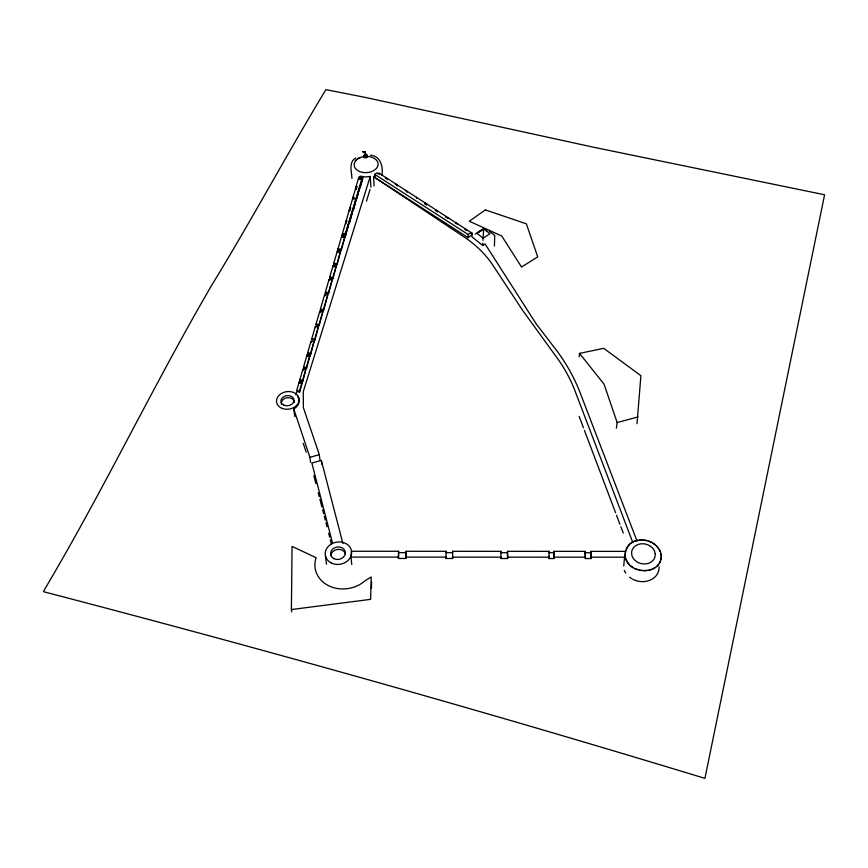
<?xml version="1.0" encoding="UTF-8"?>
<svg xmlns="http://www.w3.org/2000/svg" width="868" height="868" viewBox="0 0 868 868"><rect width="100%" height="100%" fill="white"/><g stroke="black" fill="none" stroke-linecap="round" stroke-linejoin="round"><path stroke-width="1.3" d="M452.629 551.31L452.64 552.666L446.087 552.666L446.065 551.31L406.083 551.288L405.909 557.115L446.011 557.126L446.033 558.482L452.608 558.482L452.629 551.31L500.901 551.332L500.955 558.504L507.596 558.504L507.53 551.332L548.988 551.354L549.119 558.525L554.034 558.525L553.892 551.354L585.162 551.364L585.357 558.536L591.173 558.536L590.978 551.375L625.383 551.386M465.031 229.705L465.031 228.642M466.42 230.595L466.42 229.543L465.823 230.02M446.033 558.482L446.065 551.31M468.167 237.723L468.188 234.544L469.892 233.199L472.344 233.362L472.333 234.425L468.167 237.723L374.954 177.593L374.759 174.392L376.484 173.144L379.229 173.264L472.344 233.362M291.388 609.553L292.06 546.395L316.126 557.723A29.62 25.172 -9.3 0 0 329.178 585.976A29.62 25.172 -9.3 0 0 365.048 580.779L371.189 576.981L370.625 599.343L291.388 609.553L291.789 611.853M471.975 234.468L471.942 236.856L482.76 245.503L485.103 243.995L536.142 323.818L553.958 347.048A253.369 203.318 -6.9 0 1 580.269 393.096L637.079 541.187M482.76 245.503L482.814 243.116M349.598 221.025L349.652 222.165L352.799 210.186M371.439 588.211L371.602 581.658M494.424 246.045L494.727 235.445L489.281 231.148M351.779 564.601L350.987 557.093L351.475 551.267L398.586 551.288L398.466 558.46L405.974 558.471L406.083 551.288M398.466 558.46L398.586 551.288M500.901 551.332L500.836 552.688L507.465 552.688L507.53 551.332M500.955 558.504L501.01 557.148L452.597 557.137L452.608 558.482M482.966 240.349L483.682 228.827L489.921 233.763L483.064 238.168L476.825 233.199L483.682 228.827M661.134 557.343L660.874 559.784M661.221 555.78L660.743 553.328M637.014 423.692L640.899 375.692L603.716 348.318L579.531 353.385L579.184 356.835M625.058 554.815L625.502 557.278M625.177 553.263L625.481 550.844M548.988 551.354L548.869 552.71L553.762 552.71L553.892 551.354M585.357 558.536L585.162 551.364M591.173 558.536L590.978 551.375M616.367 428.184L617.159 422.553L604.095 384.253L579.531 353.385M623.745 565.936C624.71 555.943 624.819 541.838 637.947 540.254C646.942 538.681 657.098 543.27 660.483 552.037C666.874 575.571 625.448 576.797 625.003 554.543M366.48 155.133L366.036 154.233M295.89 394.853L296.856 391.501L299.612 392.097L302.183 383.374L302.042 382.321L299.189 381.963L296.715 390.448L299.471 391.045L299.612 392.097M299.786 379.913L302.889 369.269L305.775 369.616L302.78 381.323L299.927 380.965L299.786 379.913L302.65 380.271L302.78 381.323M303.529 367.077L307.044 354.99L309.974 355.359L306.556 368.488L303.659 368.14L303.529 367.077L306.426 367.435L306.556 368.488M307.663 352.864L311.059 341.233L314.021 341.591L310.733 354.285L307.804 353.927L307.663 352.864L310.603 353.222L310.733 354.285M311.796 338.694L315.344 326.542L318.35 326.9L314.9 340.115L311.927 339.757L311.796 338.694L314.769 339.052L314.9 340.115M316.028 324.187L319.728 311.471L322.777 311.851L319.153 325.619L316.147 325.25L316.028 324.187L319.033 324.556L319.153 325.619M320.379 309.236L324.675 294.512L327.768 294.87L323.547 310.679L320.498 310.31L320.379 309.236L323.439 309.605L323.547 310.679M325.359 292.147L329.015 279.615L332.151 279.984L328.571 293.59L325.467 293.221L325.359 292.147L328.462 292.527L328.571 293.59M329.71 277.207L333.117 265.543L336.285 265.923L332.965 278.661L329.818 278.281L329.71 277.207L332.856 277.586L332.965 278.661M333.746 263.351L337.37 250.939L340.581 251.319L337.034 264.816L333.854 264.436L333.746 263.351L336.936 263.731L337.034 264.816M337.977 248.866L341.732 235.977L344.987 236.367L341.287 250.32L338.075 249.941L337.977 248.866L341.2 249.235L341.287 250.32M302.183 383.374L299.33 383.016L299.927 380.965M303.659 368.14L303.03 370.321L302.889 369.269M310.104 356.423L307.174 356.054L307.804 353.927M320.498 310.31L319.847 312.545L319.728 311.471M325.467 293.221L324.784 295.587L324.675 294.512M329.818 278.281L329.124 280.689L329.015 279.615M336.393 266.997L333.214 266.628L333.854 264.436M340.679 252.393L337.468 252.024L338.075 249.941M345.073 237.441L341.818 237.062L342.296 234.045L358.343 178.938L359.244 177.007L362.705 177.669L345.562 234.414L342.296 234.045L345.464 233.242L362.097 178.211L358.343 178.938L362.184 179.394M356.661 189.387L355.728 189.278L356.108 186.631L357.041 186.728L356.108 186.631M299.471 391.045L302.042 382.321M302.65 380.271L305.775 369.616M306.426 367.435L309.974 355.359M310.603 353.222L314.021 341.591M314.769 339.052L318.35 326.9M319.033 324.556L322.777 311.851M323.439 309.605L327.768 294.87M328.462 292.527L332.151 279.984M332.856 277.586L336.285 265.923M336.936 263.731L340.581 251.319M341.2 249.235L344.987 236.367M345.562 234.414L348.903 223.043L345.648 235.499L342.383 235.13M352.875 210.197L349.652 222.165M352.723 199.629L352.636 198.544L356.26 198.978L353.46 209.383M362.705 177.669L359.916 188.161L362.781 178.765M353.504 209.383L356.26 198.978M366.47 201.148L370.061 189.495M660.309 561.238L659.3 563.484M626.067 549.401L627.108 547.176M359.244 177.007L359.319 178.092L360.209 176.171L365.754 176.963L370.245 176.454L303.279 391.631L303.377 407.624L319.294 454.604L319.923 459.66M658.302 564.742L656.62 566.641M628.117 545.95L629.81 544.084M355.782 157.922C348.296 162.175 351.724 171.56 351.92 178.363M366.361 155.188L365.461 155.654L364.484 155.014M455.776 223.532L456.384 223.054M457.165 224.432L457.772 223.955M445.761 217.054L446.358 216.588L446.369 217.651M435.389 210.36L435.996 209.904L436.007 210.957M436.778 211.26L437.385 210.794L437.396 211.857M424.994 203.991L425.07 202.852L425.092 203.915M426.383 204.891L426.47 203.752L426.492 204.815M405.052 190.765L405.66 190.32M406.441 191.676L407.049 191.22L407.092 192.284M395.298 184.472L395.906 184.027M396.709 185.383L397.316 184.938L397.36 186.002M385.349 178.048L385.956 177.604L386.01 178.667M386.748 178.949L387.356 178.504L387.41 179.567M655.253 567.607L653.007 569.028M631.177 543.14L633.412 541.762M294.816 416.597L293.731 408.904C298.223 406.853 301.142 400.777 297.702 396.557M477.454 232.548L482.716 229.185M475.132 234.11L483.454 229.651M374.108 185.98L373.544 176.66L375.703 175.531M366.046 154.352L364.842 154.146L364.495 155.133M366.188 155.329L364.582 155.188M651.358 569.636L648.711 570.482M635.04 541.165L637.654 540.352M310.603 462.427L309.93 457.371L319.294 454.604M342.914 543.52L321.323 460.42L311.851 463.024L332.542 543.162M617.159 422.553L638.078 416.922M646.899 570.688L644.023 570.894M639.445 540.156L642.277 539.961M398.672 552.645L406.148 552.645M584.989 552.721L590.793 552.732M350.987 557.093L398.39 557.115M507.671 557.158L549.249 557.169M554.164 557.169L585.52 557.191M591.358 557.191L625.199 557.202M365.808 154.287L365.016 154.352A1.161 0.792 -2.7 0 0 364.875 155.752A1.161 0.792 -2.7 0 0 366.665 155.09L366.654 154.971M356.585 188.291L355.652 188.193L355.728 189.278M354.014 197.112L353.081 197.003L353.167 198.088L354.101 198.197M352.636 198.544L353.569 198.653M350.846 208.005L349.912 207.908L349.446 210.881L349.359 209.796L350.303 209.904M347.135 220.797L346.18 220.689L346.267 221.774M346.56 222.761L345.605 222.653L345.703 223.738M644.099 540.167L646.942 540.601M642.168 570.677L639.271 570.233M370.549 155.22C380.889 156.045 383.244 167.047 381.963 175.64M648.678 541.198L651.369 542.24M637.513 569.614L634.801 568.54M652.899 543.184L655.242 544.768M633.249 567.563L630.906 565.958M374.759 174.392L468.188 234.544M424.973 202.928L426.362 203.828M378.274 173.676L379.294 174.327L379.229 173.264M373.544 176.66L464.152 237.007A131.057 97.476 -3.4 0 1 493.979 266.932L522.493 310.158L554.826 354.795A208.407 166.743 -4.7 0 1 574.562 389.743L632.805 542.522M485.494 229.879L487.208 231.235M656.468 546.005L658.302 548.012M629.68 564.688L627.857 562.638M659.148 549.455L660.342 551.766M627.032 561.173L625.861 558.84M579.162 416.445L583.48 427.848M584.435 430.387L615.596 512.782M616.551 515.321L619.904 524.196M620.87 526.735L623.267 533.071M293.731 408.904L309.93 457.371M303.225 443.32L306.198 452.217M313.858 475.718L315.876 483.563M318.231 492.72L319.24 496.637M319.912 499.263L321.941 507.107M322.614 509.722L323.623 513.65M324.296 516.265L325.305 520.182M325.977 522.796L326.986 526.724M328.679 533.267L329.688 537.183M330.361 539.798L331.37 543.726M299.189 381.963L299.33 383.016M325.413 555.791L326.509 564.222M307.044 354.99L307.174 356.054M321.323 460.42L321.789 464.196M311.059 341.233L311.189 342.296M315.344 326.542L315.464 327.605M333.117 265.543L333.214 266.628M337.37 250.939L337.468 252.024M341.732 235.977L341.818 237.062M345.464 233.242L345.648 235.499M362.097 178.211L362.26 180.479M365.037 154.222L365.016 154.352A1.161 0.792 -2.7 0 1 366.665 155.09L364.343 155.068M370.245 176.454L370.918 187.195M405.909 557.115L405.974 558.471M553.762 552.71L554.034 558.525M549.021 556.193L549.119 558.525M416.477 197.296L416.499 198.36M507.465 552.688L507.596 558.504M447.758 217.488L447.758 218.552M659.094 566.869A18.098 15.255 13.7 0 1 650.609 579.943A18.098 15.255 13.7 0 1 632.577 579.162M631.568 578.587A18.098 15.255 13.7 0 1 629.647 577.253M625.817 573.184A18.098 15.255 13.7 0 1 624.287 570.352M365.96 155.784A1.161 0.792 -2.7 0 1 366.578 156.945A1.161 0.792 -2.7 0 1 364.734 157.086A1.161 0.792 -2.7 0 1 365.07 155.849M355.305 160.656A13.009 8.854 -2.7 0 1 356.705 159.419M357.518 158.855A13.009 8.854 -2.7 0 1 360.307 157.499M366.502 156.37A11.978 8.148 -2.7 0 1 376.311 168.544C372.09 172.83 365.265 173.611 359.775 171.614A11.978 8.148 -2.7 0 1 354.524 162.793A11.978 8.148 -2.7 0 1 365.461 156.403M281.438 404.434A6.575 5.099 -8.5 0 1 287.026 397.783A6.575 5.099 -8.5 0 1 294.328 402.492M330.903 555.607A7.4 6.26 -9.5 0 1 337.728 549.401A7.4 6.26 -9.5 0 1 345.475 554.012M363.898 156.826A1.747 1.183 -2.7 0 1 364.81 155.513M365.699 155.361A1.747 1.183 -2.7 0 1 367.305 156.262M367.316 156.392A1.747 1.183 -2.7 0 1 365.971 157.824A1.747 1.183 -2.7 0 1 363.898 156.967M365.971 155.925A1.161 0.792 -2.7 0 1 366.578 157.086A1.161 0.792 -2.7 0 1 364.744 157.227A1.161 0.792 -2.7 0 1 365.081 155.99M366.849 154.862A1.378 0.933 -2.7 0 1 365.808 156.001A1.378 0.933 -2.7 0 1 364.159 155.339M753.457 541.665L704.925 778.357C485.711 711.63 265.131 649.481 43.4 591.672L45.223 588.341C104.073 489.161 153.647 384.871 211.683 285.29C251.177 220.906 286.82 154.244 325.88 89.643L365.276 97.4L593.582 147.234L824.6 194.768L753.457 541.665M359.374 188.606L356.77 198.501L359.374 188.606M485.375 209.904L469.284 221.221L501.769 236.053L521.527 267.029L537.715 256.885L526.355 223.825L485.375 209.904M365.233 151.694L362.368 151.64L365.309 152.692L365.244 151.694M655.221 553.838L654.57 551.223A11.946 10.004 13.3 0 0 640.975 543.824A11.946 10.004 13.3 0 0 631.6 553.773L632.219 556.399A11.946 10.004 13.3 0 0 645.857 563.896A11.946 10.004 13.3 0 0 655.221 553.838M282.263 408.427A11.36 8.799 -8.5 0 0 299.113 399.627A11.36 8.799 -8.5 0 0 282.024 393.128A11.36 8.799 -8.5 0 0 282.263 408.427M284.129 405.291A6.586 5.099 -8.5 0 0 294.035 400.354A6.586 5.099 -8.5 0 0 284.259 396.405A6.586 5.099 -8.5 0 0 284.129 405.291M331.012 562.844A13.27 11.208 -9.4 0 0 351.594 553.361A13.27 11.208 -9.4 0 0 332.628 543.335A13.27 11.208 -9.4 0 0 331.012 562.844M333.93 558.666A7.421 6.26 -9.5 0 0 345.345 553.209A7.421 6.26 -9.5 0 0 334.636 547.762A7.421 6.26 -9.5 0 0 333.93 558.666"/></g></svg>
